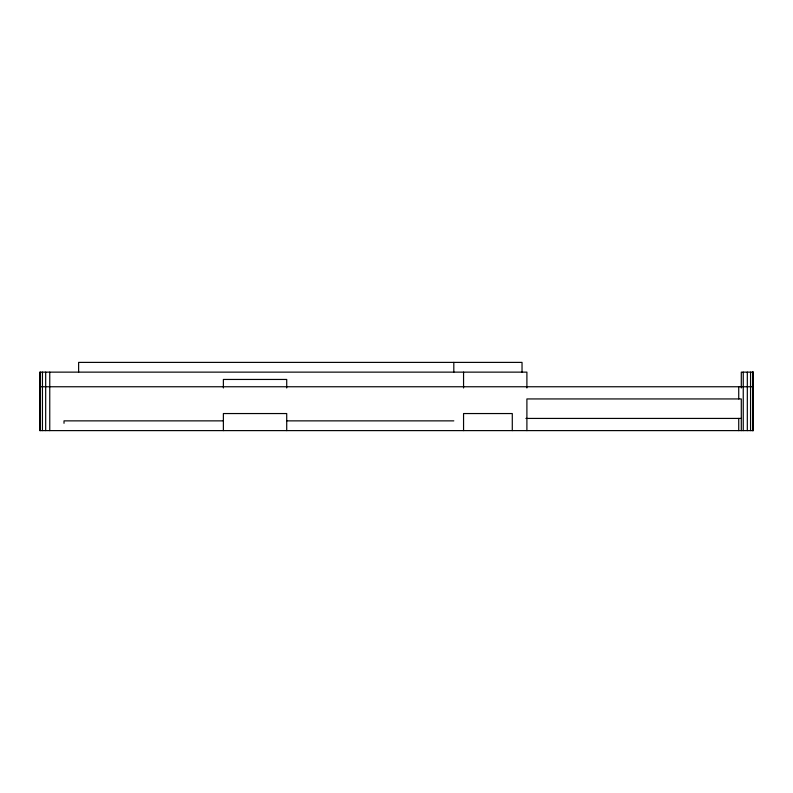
<?xml version="1.0" encoding="UTF-8"?>
<svg xmlns="http://www.w3.org/2000/svg" width="793" height="793" viewBox="0 0 793 793"><rect width="100%" height="100%" fill="white"/><g stroke="black" fill="none" stroke-linecap="round" stroke-linejoin="round"><path stroke-width="1.19" d="M39.65 386.756L753.35 386.756M525.898 418.426L741.296 418.426M223.378 420.865L64.015 420.865L64.015 423.303M286.719 420.865L453.814 420.865M753.162 372.135L753.162 430.609M752.835 372.135L752.835 430.609M752.636 372.135L752.636 430.609M750.555 372.135L750.555 430.609M747.323 372.135L747.323 430.609M743.249 372.135L743.249 430.609M741.296 387.975L741.296 372.135L753.35 372.135L753.35 430.609L39.65 430.609L39.65 372.135L526.899 372.135L526.899 387.975M741.296 430.609L741.296 398.938L526.899 398.938L526.899 430.609M738.729 386.756L738.729 398.938M738.729 418.426L738.729 430.609M522.032 372.135L522.032 362.391L78.626 362.391L78.626 372.135M512.288 430.609L512.288 413.549L463.558 413.549L463.558 430.609M463.558 372.135L463.558 387.975M453.814 362.391L453.814 372.135M286.719 387.975L286.719 379.45L223.378 379.45L223.378 387.975M286.719 430.609L286.719 413.549L223.378 413.549L223.378 430.609M49.751 372.135L49.751 430.609M45.677 372.135L45.677 430.609M42.445 372.135L42.445 430.609M40.364 372.135L40.364 430.609"/></g></svg>
